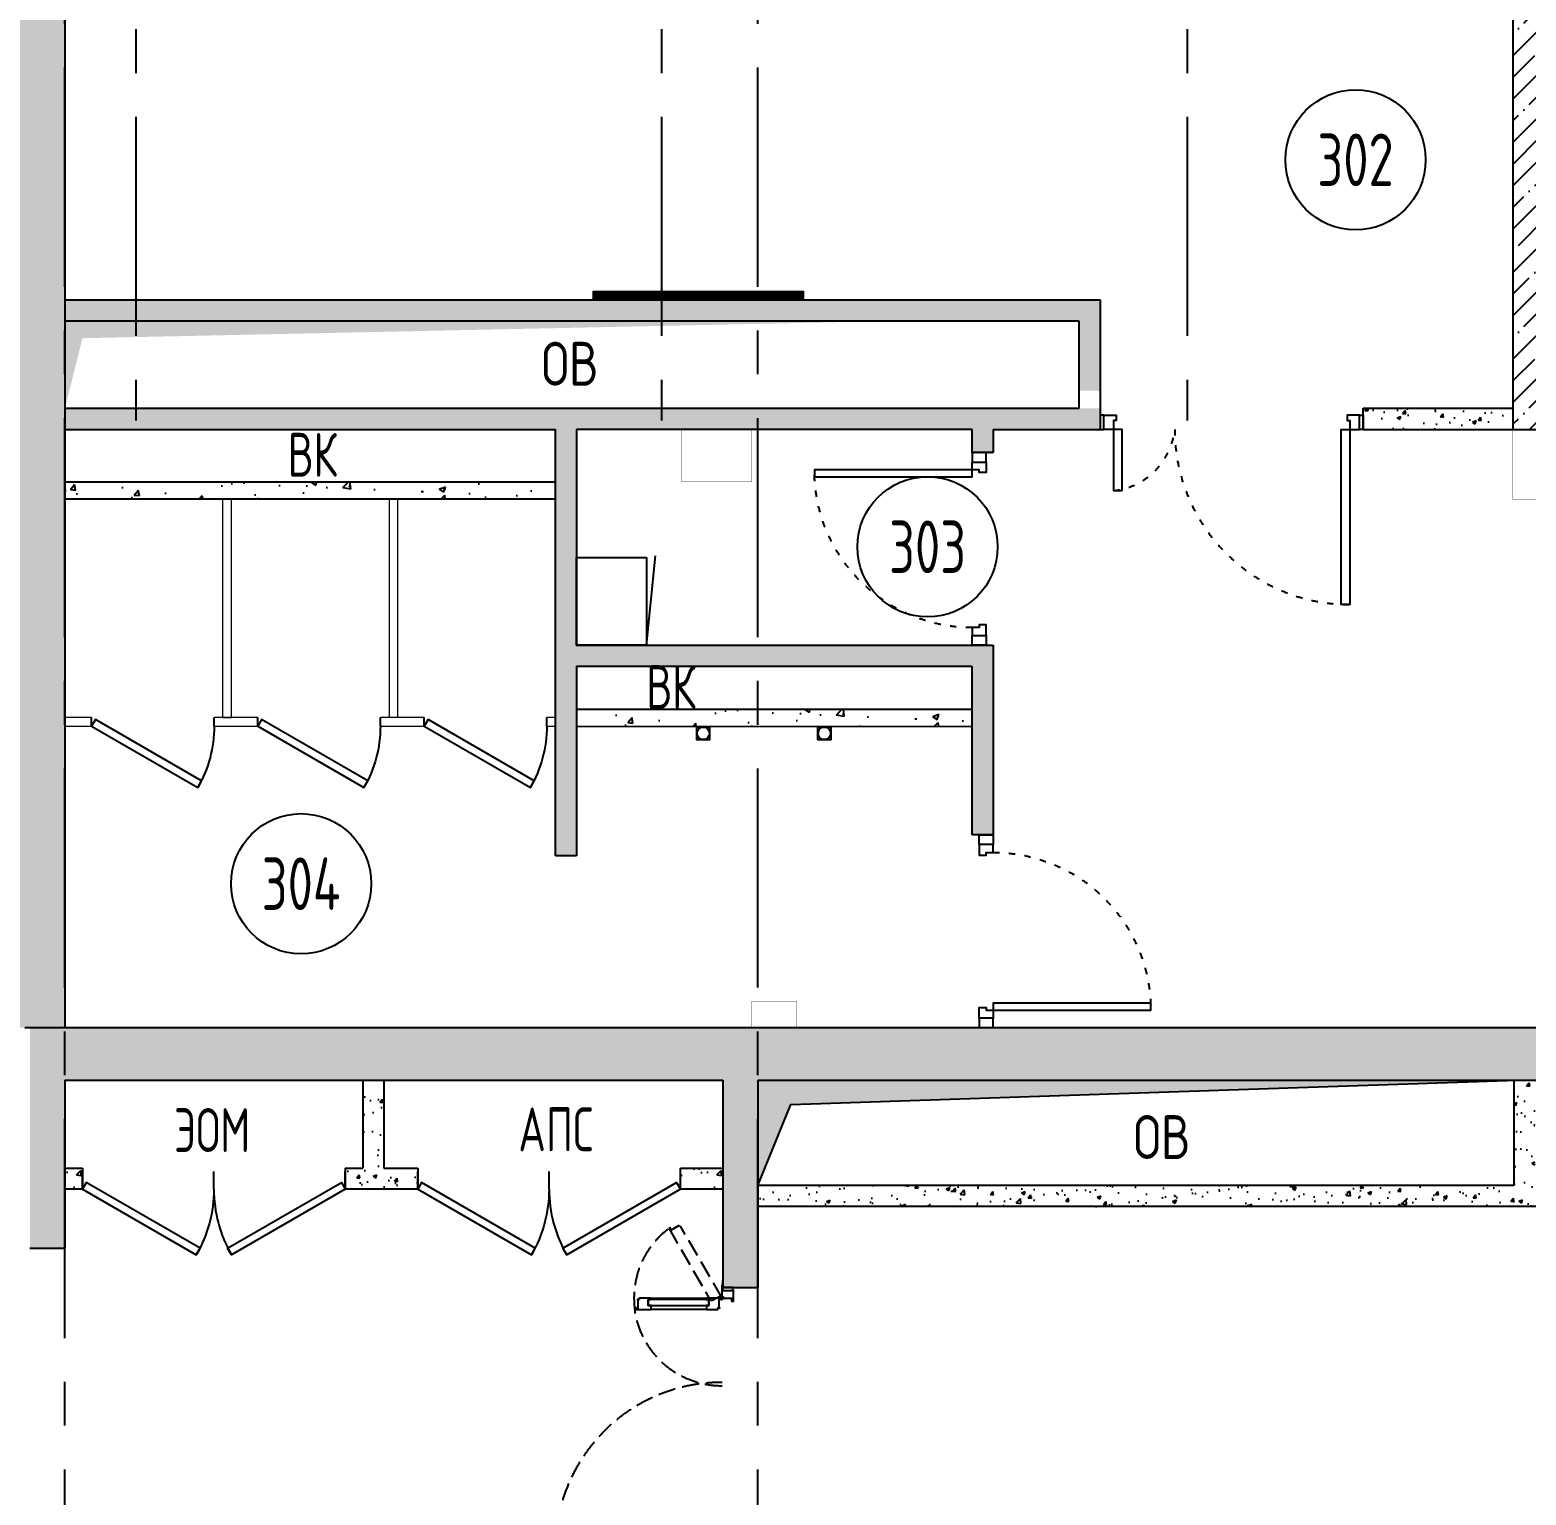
# Model space of a CAD drawing. Header units: millimetres. Extents: x -9318 to 9016603, y 0 to 838141.
# Drawn here: x 80797 to 89337, y 408905 to 417267 of the extents above; entities that cross this region are included whole.
import ezdxf
from ezdxf import colors
from ezdxf.entities.mleader import LeaderData, LeaderLine
from ezdxf.enums import TextEntityAlignment as Align
from ezdxf.math import Vec2, Vec3

# ---------------------------------------------------------------- set-up
doc = ezdxf.new("R2010")
doc.units = ezdxf.units.MM
for name, pattern in [('ACAD_ISO03W100', [30, 12, -18]), ('ADSK_Скрыто', [6, 3, -3]), ('CENTER', [2, 1.25, -0.25, 0.25, -0.25]), ('ГОСТ 2.303 4', [7, 5, -2, 0])]:
    doc.linetypes.add(name, pattern=pattern)
doc.layers.add('АР_Номер помещения', color=1, linetype='Continuous', lineweight=25)
doc.layers.add('ТХ_мебель передв', color=250, linetype='Continuous', lineweight=13)
doc.layers.add('ТХ_дозаторы', color=7, linetype='Continuous')
doc.layers.add('ТХ_обор_бытовое', color=14, linetype='Continuous')
doc.styles.add('ICOCPEUR', font='isocpeur.ttf')
doc.styles.add('ISOCPEUR', font='isocpeur.ttf', dxfattribs={"width": 0.7})
doc.linetypes.add('Ground1', pattern='A,12,[130,ltypeshp.shx,S=3,R=-150,X=0,Y=-2.598],3,[130,ltypeshp.shx,S=3,R=-150,X=0,Y=-2.598],3,[130,ltypeshp.shx,S=3,R=-150,X=0,Y=-2.598],0', length=18)
doc.linetypes.add('Ground2', pattern='A,12,[130,ltypeshp.shx,S=3,R=-210,X=0,Y=-2.598],3,[130,ltypeshp.shx,S=3,R=-210,X=0,Y=-2.598],3,[130,ltypeshp.shx,S=3,R=-210,X=0,Y=-2.598],0', length=18)
pattern_1 = [(50, (5759.64, 336407.27), (215.17805, -18.82564), [22.5, -247.5]), (355, (5759.64, 336407.27), (-41.6254, 225.65764), [18, -198]), (100.45144, (5777.57, 336405.7), (173.55265, 206.832), [19.12206, -210.34263]), (46.1842, (5759.64, 336467.27), (320.1724, -49.6558), [33.75, -371.25]), (96.63564, (5786.32, 336463.14), (280.3986, 292.2356), [28.6831, -315.5141]), (351.18416, (5759.64, 336467.27), (280.3986, 292.2356), [27, -297]), (21, (5789.64, 336452.27), (179.07212, -120.78567), [22.5, -247.5]), (326, (5789.64, 336452.27), (72.9946, 217.545), [18, -198]), (71.45144, (5804.56, 336442.2), (252.0667, 96.75935), [19.12206, -210.34263]), (37.5, (5759.64, 336407.274), (3.647957, 99.868156), [0, -195.6, 0, -201, 0, -198.75]), (7.5, (5759.64, 336407.27), (78.92086, 118.32351), [0, -114.6, 0, -191.1, 0, -75.75]), (327.5, (5692.74, 336407.274), (160.14673, -6.76646), [0, -75, 0, -234, 0, -310.5]), (317.5, (5662.74, 336407.27), (174.95585, 30.0315), [0, -97.5, 0, -155.4, 0, -220.5])]

# ---------------------------------------------------------------- blocks, each defined once
blk = doc.blocks.new('*U623')
at = {"color": 8}
for p, q in [((-700, 0), (-700, 50)), ((0, 0), (0, 50))]:
    blk.add_line(p, q, dxfattribs=at)
blk.add_lwpolyline([(0, 0), (-606.2, -350), (-628.1, -312.1), (-21.9, 37.9)], close=True, dxfattribs=at)
blk.add_arc((0, 0), 700, 180, 210, dxfattribs=at)
blk = doc.blocks.new('*U624')
at = {"color": 8}
for p, q in [((-700, 0), (-700, 50)), ((0, 0), (0, 50))]:
    blk.add_line(p, q, dxfattribs=at)
blk.add_lwpolyline([(0, 0), (-606.2, -350), (-628.1, -312.1), (-21.9, 37.9)], close=True, dxfattribs=at)
blk.add_arc((0, 0), 700, 180, 210, dxfattribs=at)
blk = doc.blocks.new('*U614')
at = {"color": 8}
for p, q in [((-700, 0), (-700, 50)), ((0, 0), (0, 50))]:
    blk.add_line(p, q, dxfattribs=at)
blk.add_lwpolyline([(0, 0), (-606.2, -350), (-628.1, -312.1), (-21.9, 37.9)], close=True, dxfattribs=at)
blk.add_arc((0, 0), 700, 180, 210, dxfattribs=at)
blk = doc.blocks.new('*U615')
at = {"color": 8}
for points in [[(-55, -80), (-55, 0), (-115, 0), (-115, -40), (-100, -40), (-100, -80), (-55, -80)], [(0, 0), (0, -80), (-55, -80), (-55, 0), (0, 0)], [(-1100, 0), (-1100, -80), (-1045, -80), (-1045, 0), (-1100, 0)], [(-1045, -80), (-1045, 0), (-985, 0), (-985, -40), (-1000, -40), (-1000, -80), (-1045, -80)]]:
    blk.add_lwpolyline(points, dxfattribs=at)
blk.add_lwpolyline([(-100, -80), (-100, -980), (-140, -980), (-140, -80)], close=True, dxfattribs=at)
at = {"color": 8, "linetype": 'ACAD_ISO03W100', "ltscale": 3}
blk.add_arc((-100, -80), 900, 180, 270, dxfattribs=at)
blk = doc.blocks.new('*U616')
at = {"color": 8}
blk.add_lwpolyline([(100, 80), (100, 980), (140, 980), (140, 80)], close=True, dxfattribs=at)
for points in [[(0, 0), (0, 80), (55, 80), (55, 0), (0, 0)], [(55, 80), (55, 0), (115, 0), (115, 40), (100, 40), (100, 80), (55, 80)], [(1045, 80), (1045, 0), (985, 0), (985, 40), (1000, 40), (1000, 80), (1045, 80)], [(1100, 0), (1100, 80), (1045, 80), (1045, 0), (1100, 0)]]:
    blk.add_lwpolyline(points, dxfattribs=at)
at = {"color": 8, "linetype": 'ACAD_ISO03W100', "ltscale": 3}
blk.add_arc((100, 80), 900, 0, 90, dxfattribs=at)
blk = doc.blocks.new('Полуторная_на лестницу')
at = {"color": 8}
for points in [[(75, 80), (75, 1080), (124.9, 1080), (124.9, 80)], [(1375.1, 430), (1375.1, 80), (1425, 80), (1425, 430)]]:
    blk.add_lwpolyline(points, close=True, dxfattribs=at)
for points in [[(0, 0), (0, 80), (20, 80), (20, 0), (0, 0)], [(20, 80), (20, 0), (90, 0), (90, 30), (75, 30), (75, 80), (20, 80)], [(1480, 80), (1480, 0), (1410, 0), (1410, 30), (1425, 30), (1425, 80), (1480, 80)], [(1500, 0), (1500, 80), (1480, 80), (1480, 0), (1500, 0)]]:
    blk.add_lwpolyline(points, dxfattribs=at)
at = {"color": 8, "linetype": 'ACAD_ISO03W100', "ltscale": 3}
for centre, radius, start, end in [((75, 80), 1000, 0, 90), ((1465.4, 39.6), 392.5, 95.90754, 174.09246)]:
    blk.add_arc(centre, radius, start, end, dxfattribs=at)
blk = doc.blocks.new('_DotSmall')
at = {"color": 8, "linetype": 'ByBlock', "const_width": 0.5}
blk.add_lwpolyline([(-0.0625, 0, 1), (0.0625, 0, 1)], format="xyb", close=True, dxfattribs=at)
blk = doc.blocks.new('*U478')
at = {"layer": 'АР_Номер помещения', "color": 8}
blk.add_circle((2236.3, -4020.5), 400, dxfattribs=at)
at = {"color": 8, "style": 'ISOCPEUR', "width": 0.7, "flags": 1}
blk.add_attdef('КАТЕГОРИЯ', (-499.2, -2092.2), '', height=250, dxfattribs=at)
at = {"layer": 'АР_Номер помещения', "color": 8, "style": 'ISOCPEUR', "width": 0.7}
blk.add_attdef('НОМЕР_ПОМЕЩЕНИЯ', text='', height=300, dxfattribs=at).set_placement((2236.3, -4020.5), align=Align.MIDDLE_CENTER)
blk = doc.blocks.new('*U479')
at = {"layer": 'АР_Номер помещения', "color": 8}
blk.add_circle((-16352.3, 704.6), 400, dxfattribs=at)
at = {"color": 8, "style": 'ISOCPEUR', "width": 0.7, "flags": 1}
blk.add_attdef('КАТЕГОРИЯ', (-499.2, -2092.2), '', height=250, dxfattribs=at)
at = {"layer": 'АР_Номер помещения', "color": 8, "style": 'ISOCPEUR', "width": 0.7}
blk.add_attdef('НОМЕР_ПОМЕЩЕНИЯ', text='', height=300, dxfattribs=at).set_placement((-16352.3, 704.6), align=Align.MIDDLE_CENTER)
blk = doc.blocks.new('*U480')
at = {"layer": 'АР_Номер помещения', "color": 8}
blk.add_circle((-21102.5, 2808.6), 400, dxfattribs=at)
at = {"color": 8, "style": 'ISOCPEUR', "width": 0.7, "flags": 1}
blk.add_attdef('КАТЕГОРИЯ', (-499.2, -2092.2), '', height=250, dxfattribs=at)
at = {"layer": 'АР_Номер помещения', "color": 8, "style": 'ISOCPEUR', "width": 0.7}
blk.add_attdef('НОМЕР_ПОМЕЩЕНИЯ', text='', height=300, dxfattribs=at).set_placement((-21102.5, 2808.6), align=Align.MIDDLE_CENTER)
blk = doc.blocks.new('*U1173')
at = {"color": 8}
for p, q in [((-750, 0), (-750, 100)), ((0, 0), (0, 100))]:
    blk.add_line(p, q, dxfattribs=at)
blk.add_lwpolyline([(0, 0), (-649.5, -375), (-671.4, -337.1), (-21.9, 37.9)], close=True, dxfattribs=at)
blk.add_arc((0, 0), 750, 180, 210, dxfattribs=at)
blk = doc.blocks.new('*U1174')
at = {"color": 8}
for p, q in [((-750, 0), (-750, 100)), ((0, 0), (0, 100))]:
    blk.add_line(p, q, dxfattribs=at)
blk.add_lwpolyline([(0, 0), (-649.5, -375), (-671.4, -337.1), (-21.9, 37.9)], close=True, dxfattribs=at)
blk.add_arc((0, 0), 750, 180, 210, dxfattribs=at)
blk = doc.blocks.new('*U713')
at = {"color": 8}
for p, q in [((-96, -61), (-860.9, -61)), ((-863, -125), (-94, -125)), ((-94, -1425), (-409.9, -1425)), ((-411.9, -1489), (-96, -1489))]:
    blk.add_line(p, q, dxfattribs=at)
at = {"color": 8, "linetype": 'ГОСТ 2.303 4', "ltscale": 20}
for points in [[(-65.8, -90.1), (-60.3, -84.4), (-53.1, -91.4), (-52, -90.3), (-54.2, -88.1), (-17.3, -50.4), (-10.9, -56.7), (-15.2, -61.2), (-9.5, -66.7), (-4, -61), (-683.5, 601.4), (-689.1, 595.7), (-683.4, 590.2), (-679, 594.6), (-672.5, 588.3), (-709.3, 550.5), (-711.5, 552.7), (-712.6, 551.5), (-705.5, 544.5), (-711, 538.8)], [(-241, -1899.4), (-247.9, -1895.5), (-252.9, -1904.1), (-254.2, -1903.3), (-252.7, -1900.7), (-298.4, -1874.3), (-302.9, -1882.1), (-297.5, -1885.3), (-301.5, -1892.2), (-308.4, -1888.2), (-71.4, -1477.7), (-64.5, -1481.7), (-59.5, -1473.1), (-58.1, -1473.9), (-59.6, -1476.5), (-14, -1502.9), (-9.4, -1495), (-14.9, -1491.9), (-10.9, -1485), (-4, -1489)]]:
    blk.add_lwpolyline(points, close=True, dxfattribs=at)
at = {"color": 8}
for points in [[(60, -12), (60, -80), (52, -80), (52, -63), (5.6, -63), (5.6, -66), (4, -66), (4, -56), (-4, -56), (-4, 12), (0, 12), (0, 4), (-2.5, 4), (-2.4, -17), (56.2, -17), (56.2, -12)], [(-953, -69), (-953, -61), (-860.9, -61), (-860.9, -68.1), (-876.9, -68.1), (-876.9, -104), (-863, -104), (-863, -125), (-929, -125), (-929, -117.1), (-939, -117), (-939, -115.5), (-935.9, -115.5), (-935.9, -62.7), (-945, -62.7), (-945, -69)], [(-80, -104), (-876.9, -104), (-876.9, -68.1), (-80, -68.1)], [(-4, -69), (-4, -61), (-96, -61), (-96, -68.1), (-80, -68.1), (-80, -104), (-94, -104), (-94, -125), (-27.9, -125), (-27.9, -117.1), (-17.9, -117), (-17.9, -115.5), (-21, -115.5), (-21, -62.7), (-11.9, -62.7), (-11.9, -69)], [(-501.9, -1432.9), (-501.9, -1425), (-409.9, -1425), (-409.9, -1446), (-425.9, -1446), (-425.9, -1481.9), (-411.9, -1481.9), (-411.9, -1489), (-478, -1489), (-478, -1481), (-487.9, -1481), (-487.9, -1479.4), (-484.9, -1479.4), (-484.9, -1426.7), (-494, -1426.7), (-494, -1432.9)], [(-425.9, -1446), (-80, -1446), (-80, -1481.9), (-425.9, -1481.9)], [(-4, -1481), (-4, -1489), (-96, -1489), (-96, -1481.9), (-80, -1481.9), (-80, -1446), (-94, -1446), (-94, -1425), (-27.9, -1425), (-27.9, -1432.9), (-17.9, -1433), (-17.9, -1434.5), (-21, -1434.5), (-21, -1487.3), (-11.9, -1487.3), (-11.9, -1481)], [(60, -1538), (60, -1470), (52, -1470), (52, -1487), (5.6, -1487), (5.6, -1484), (4, -1484), (4, -1494), (-4, -1494), (-4, -1562), (0, -1562), (0, -1554), (-2.5, -1554), (-2.4, -1533), (56.2, -1533), (56.2, -1538)]]:
    blk.add_lwpolyline(points, close=True, dxfattribs=at)
at = {"color": 8, "linetype": 'Ground2'}
blk.add_lwpolyline([(0, 38.9), (0, 0), (60, 0)], dxfattribs=at)
at = {"color": 8, "linetype": 'Ground1'}
blk.add_lwpolyline([(60, -1550), (0, -1550), (0, -1588.9)], dxfattribs=at)
at = {"color": 8, "linetype": 'ГОСТ 2.303 4', "ltscale": 20}
for centre, radius, start, end in [((-4, -61), 949, 135.72975, 180.1036), ((-4, -61), 949, 180, 270), ((-4, -1489), 502, 90, 172.67471), ((-4, -1489), 501.1, 172.67471, 232.66071)]:
    blk.add_arc(centre, radius, start, end, dxfattribs=at)
blk = doc.blocks.new('*U776')
at = {"color": 8}
for p, q in [((-750, 0), (-750, 100)), ((0, 0), (0, 100))]:
    blk.add_line(p, q, dxfattribs=at)
blk.add_lwpolyline([(0, 0), (-649.5, -375), (-671.4, -337.1), (-21.9, 37.9)], close=True, dxfattribs=at)
blk.add_arc((0, 0), 750, 180, 210, dxfattribs=at)
blk = doc.blocks.new('*U777')
at = {"color": 8}
for p, q in [((-750, 0), (-750, 100)), ((0, 0), (0, 100))]:
    blk.add_line(p, q, dxfattribs=at)
blk.add_lwpolyline([(0, 0), (-649.5, -375), (-671.4, -337.1), (-21.9, 37.9)], close=True, dxfattribs=at)
blk.add_arc((0, 0), 750, 180, 210, dxfattribs=at)
blk = doc.blocks.new('A$C3da1b1ea')
at = {"color": 8, "lineweight": 0}
blk.add_lwpolyline([(0, 0), (50, 0), (50, -1200), (0, -1200), (0, 0)], dxfattribs=at)
blk = doc.blocks.new('У101')
at = {"layer": 'ТХ_мебель передв', "color": 8, "const_width": 2}
blk.add_lwpolyline([(341447.9, -227857.8), (342147.9, -227857.8), (342147.9, -228257.8), (341447.9, -228257.8)], close=True, dxfattribs=at)
blk = doc.blocks.new('Шкаф для ПУИ 500х400')
at = {"color": 8}
blk.add_line((400, 0), (450, -510), dxfattribs=at)
blk.add_lwpolyline([(400, -500), (400, 0), (0, 0), (0, -500)], close=True, dxfattribs=at)
blk = doc.blocks.new('У226')
at = {"color": 8, "ltscale": 0.1, "const_width": 2}
blk.add_lwpolyline([(291837.1, -218416.9), (292137.1, -218416.9), (292137.1, -218816.9), (291837.1, -218816.9)], close=True, dxfattribs=at)
blk = doc.blocks.new('У240')
at = {"layer": 'ТХ_обор_бытовое', "color": 8, "lineweight": 0, "ltscale": 100, "transparency": 33554687, "const_width": 2}
blk.add_lwpolyline([(259065, 2931.5), (259065, 3191.5), (259215, 3191.5), (259215, 2931.5)], close=True, dxfattribs=at)
blk = doc.blocks.new('A$C500e89c7')
at = {"color": 8, "ltscale": 100}
blk.add_circle((-36.5, 37.3), 35.3, dxfattribs=at)
at = {"layer": 'ТХ_дозаторы', "color": 8, "ltscale": 100}
blk.add_lwpolyline([(-73, 74.7), (0, 74.7), (0, 0), (-73, 0)], close=True, dxfattribs=at)

msp = doc.modelspace()

# ---------------------------------------------------------------- hatches: boundary and pattern name
at = {"ltscale": 100}
h = msp.add_hatch(dxfattribs=at)
h.set_pattern_fill('ANSI35', color=256, scale=700)
h.set_pattern_definition([(45, (-887755.71, 501612.85), (-123.743687, 123.743687), []), (45, (-887631.97, 501612.85), (-123.743687, 123.743687), [218.75, -43.75, 0, -43.75])])
h.paths.add_polyline_path([(115197.1, 423057.96), (80697.1, 423057.96), (80697.1, 419092.96), (80697.1, 418892.96), (80697.1, 411572.96), (80797.1, 411572.96), (80797.1, 410315.44), (80997.1, 410315.44), (80997.1, 411272.96), (84752.1, 411272.96), (84752.1, 410090.44), (84952.1, 410090.44), (84952.1, 411272.96), (95649.1, 411272.96), (95649.1, 411572.96), (80997.1, 411572.96), (80997.1, 422757.96), (115197.1, 422757.96)])
h = msp.add_hatch(dxfattribs=at)
h.set_pattern_fill('ANSI35', color=256, scale=700)
h.set_pattern_definition([(45, (-884940.71, 513547.5), (-123.743687, 123.743687), []), (45, (-884816.97, 513547.5), (-123.743687, 123.743687), [218.75, -43.75, 0, -43.75])])
h.paths.add_polyline_path([(89562.1, 422757.96), (89262.1, 422757.96), (89262.1, 414987.6), (89562.1, 414987.6)])
h = msp.add_hatch(dxfattribs=at)
h.set_pattern_fill('AR-CONC', color=256, scale=30)
h.set_pattern_definition([(50, (5759.64, 336507.27), (215.17805, -18.82564), [22.5, -247.5]), (355, (5759.64, 336507.27), (-41.6254, 225.65764), [18, -198]), (100.45144, (5777.57, 336505.7), (173.55265, 206.832), [19.12206, -210.34263]), (46.1842, (5759.64, 336567.27), (320.1724, -49.6558), [33.75, -371.25]), (96.63564, (5786.32, 336563.14), (280.3986, 292.2356), [28.6831, -315.5141]), (351.18416, (5759.64, 336567.27), (280.3986, 292.2356), [27, -297]), (21, (5789.64, 336552.27), (179.07212, -120.78567), [22.5, -247.5]), (326, (5789.64, 336552.27), (72.9946, 217.545), [18, -198]), (71.45144, (5804.56, 336542.2), (252.0667, 96.75935), [19.12206, -210.34263]), (37.5, (5759.64, 336507.274), (3.647957, 99.868156), [0, -195.6, 0, -201, 0, -198.75]), (7.5, (5759.64, 336507.27), (78.92086, 118.32351), [0, -114.6, 0, -191.1, 0, -75.75]), (327.5, (5692.74, 336507.274), (160.14673, -6.76646), [0, -75, 0, -234, 0, -310.5]), (317.5, (5662.74, 336507.27), (174.95585, 30.0315), [0, -97.5, 0, -155.4, 0, -220.5])])
h.paths.add_polyline_path([(86906.64, 415725.74), (81402.03, 415725.74), (81402.03, 415605.74), (86786.64, 415605.74), (86786.64, 415207.6), (86906.64, 415207.6)])
h.paths.add_polyline_path([(81402.03, 415725.74), (80997.1, 415725.74), (80997.1, 415605.74), (81402.03, 415605.74)])
at = {"linetype": 'ADSK_Скрыто', "lineweight": 9}
msp.add_hatch(color=256, dxfattribs=at).paths.add_polyline_path([(80997.08, 415107.63), (81097.08, 415507.63), (85797.08, 415607.63), (80997.08, 415607.63)])
at = {"ltscale": 100}
h = msp.add_hatch(dxfattribs=at)
h.set_pattern_fill('AR-CONC', color=256, scale=30)
h.set_pattern_definition(pattern_1)
h.paths.add_polyline_path([(86294.39, 413755.99), (83917.42, 413755.99), (83917.42, 414987.6), (86174.51, 414987.6), (86174.82, 414847.13), (86294.82, 414847.42), (86294.51, 414987.6), (86906.57, 414987.6), (86906.7, 415107.6), (81149.83, 415107.67), (80997.1, 415107.67), (80997.1, 414987.72), (83797.42, 414987.6), (83797.42, 412553.69), (83912.56, 412553.69), (83917.42, 412558.55), (83917.42, 413635.99), (86174.43, 413635.99), (86174.82, 412672.93), (86294.82, 412672.98)])
h = msp.add_hatch(dxfattribs=at)
h.set_pattern_fill('AR-CONC', color=256, scale=30)
h.set_pattern_definition(pattern_1)
h.paths.add_polyline_path([(89262.1, 415107.6), (88406.62, 415107.6), (88406.64, 414987.6), (89262.1, 414987.6)])
h = msp.add_hatch(dxfattribs=at)
h.set_pattern_fill('AR-CONC', color=256, scale=2)
h.set_pattern_definition([(50, (-399102.3, 244239.42), (364.36934, -31.87817), [38.1, -419.1]), (355, (-399102.3, 244239.4), (-70.48684, 382.1137), [30.48, -335.28117]), (100.451445, (-399071.94, 244236.76), (293.8825, 350.2355), [32.38002, -356.1805]), (46.1842, (-399102.3, 244341), (542.1581, -84.08466), [57.15, -628.65]), (96.63556, (-399057.1, 244334), (474.80827, 494.85225), [48.57005, -534.2712]), (351.18415, (-399102.3, 244341), (474.80827, 494.85225), [45.71993, -502.91946]), (21, (-399051.5, 244315.62), (303.22878, -204.5304), [38.1, -419.1]), (326, (-399051.5, 244315.6), (123.60406, 368.37593), [30.48, -335.28]), (71.451445, (-399026.23, 244298.57), (426.83284, 163.84554), [32.38002, -356.17988]), (37.5, (-399102.3, 244239.42), (6.177207, 169.110078), [0, -331.216, 0, -340.36, 0, -336.55]), (7.5, (-399102.3, 244239.42), (133.639325, 200.36115), [0, -194.056, 0, -323.596, 0, -128.27]), (327.5, (-399215.59, 244239.42), (271.18119, -11.457488), [0, -127, 0, -396.24, 0, -525.78]), (317.5, (-399266.39, 244239.42), (296.25836, 50.85298), [0, -165.1, 0, -263.144, 0, -373.38])])
h.paths.add_polyline_path([(83797.42, 414689), (80997.1, 414688.75), (80997.09, 414588.75), (83797.42, 414589)])
h = msp.add_hatch(dxfattribs=at)
h.set_pattern_fill('AR-CONC', color=256, scale=2)
h.set_pattern_definition([(50, (-396285.35, 242941.27), (364.36934, -31.87817), [38.1, -419.1]), (355, (-396285.35, 242941.27), (-70.48684, 382.1137), [30.48, -335.28117]), (100.451445, (-396254.98, 242938.62), (293.8825, 350.2355), [32.38002, -356.1805]), (46.1842, (-396285.35, 243042.87), (542.1581, -84.08466), [57.15, -628.65]), (96.63556, (-396240.17, 243035.87), (474.80827, 494.85225), [48.57005, -534.2712]), (351.18415, (-396285.35, 243042.9), (474.80827, 494.85225), [45.71993, -502.91946]), (21, (-396234.55, 243017.47), (303.22878, -204.5304), [38.1, -419.1]), (326, (-396234.55, 243017.47), (123.60406, 368.37593), [30.48, -335.28]), (71.451445, (-396209.28, 243000.43), (426.83284, 163.84554), [32.38002, -356.17988]), (37.5, (-396285.35, 242941.27), (6.177207, 169.110078), [0, -331.216, 0, -340.36, 0, -336.55]), (7.5, (-396285.35, 242941.27), (133.639325, 200.36115), [0, -194.056, 0, -323.596, 0, -128.27]), (327.5, (-396398.63, 242941.27), (271.18119, -11.457488), [0, -127, 0, -396.24, 0, -525.78]), (317.5, (-396449.43, 242941.27), (296.25836, 50.85298), [0, -165.1, 0, -263.144, 0, -373.38])])
h.paths.add_polyline_path([(86174.53, 413390.85), (83917.42, 413390.61), (83917.41, 413290.61), (86174.57, 413290.85)])
h = msp.add_hatch(dxfattribs=at)
h.set_pattern_fill('AR-CONC', color=256, scale=30)
h.set_pattern_definition(pattern_1)
h.paths.add_polyline_path([(83010.47, 410771.75), (82817.1, 410771.75), (82817.1, 411272.96), (82697.1, 411272.96), (82697.1, 410771.75), (82597.21, 410771.75), (82596.99, 410651.75), (83010.23, 410651.75)])
msp.add_hatch(color=256, dxfattribs=at).paths.add_polyline_path([(89287.1, 411272.96), (84952.1, 411272.96), (84952.1, 410671.75), (85140.76, 411135.27)])
h = msp.add_hatch(dxfattribs=at)
h.set_pattern_fill('AR-CONC', color=256, scale=30)
h.set_pattern_definition(pattern_1)
h.paths.add_polyline_path([(89387.1, 410671.75), (89387.1, 410771.75), (89387.1, 411272.96), (89267.12, 411272.96), (89267.07, 410671.75), (84952.15, 410671.75), (84952.1, 410551.75), (89757.1, 410551.75), (89757.1, 411272.96), (89637.1, 411272.96), (89637.1, 410671.75)])
h = msp.add_hatch(dxfattribs=at)
h.set_pattern_fill('AR-CONC', color=256, scale=30)
h.set_pattern_definition(pattern_1)
h.paths.add_polyline_path([(81097.1, 410771.75), (80997.1, 410771.75), (80997.1, 410651.75), (81097.1, 410651.75)])
h = msp.add_hatch(dxfattribs=at)
h.set_pattern_fill('AR-CONC', color=256, scale=30)
h.set_pattern_definition([(50, (9414.64, 336407.27), (215.17805, -18.82564), [22.5, -247.5]), (355, (9414.64, 336407.27), (-41.6254, 225.65764), [18, -198]), (100.45144, (9432.57, 336405.7), (173.55265, 206.832), [19.12206, -210.34263]), (46.1842, (9414.64, 336467.27), (320.1724, -49.6558), [33.75, -371.25]), (96.63564, (9441.32, 336463.14), (280.3986, 292.2356), [28.6831, -315.5141]), (351.18416, (9414.64, 336467.27), (280.3986, 292.2356), [27, -297]), (21, (9444.64, 336452.27), (179.07212, -120.78567), [22.5, -247.5]), (326, (9444.64, 336452.27), (72.9946, 217.545), [18, -198]), (71.45144, (9459.56, 336442.2), (252.0667, 96.75935), [19.12206, -210.34263]), (37.5, (9414.64, 336407.274), (3.647957, 99.868156), [0, -195.6, 0, -201, 0, -198.75]), (7.5, (9414.64, 336407.27), (78.92086, 118.32351), [0, -114.6, 0, -191.1, 0, -75.75]), (327.5, (9347.74, 336407.274), (160.14673, -6.76646), [0, -75, 0, -234, 0, -310.5]), (317.5, (9317.74, 336407.27), (174.95585, 30.0315), [0, -97.5, 0, -155.4, 0, -220.5])])
h.paths.add_polyline_path([(84752.1, 410771.75), (84510.35, 410771.75), (84510.35, 410651.75), (84752.1, 410651.75)])

# ---------------------------------------------------------------- linework, layer by layer
at = {"linetype": 'CENTER', "ltscale": 1000}
for p, q in [((81402.03, 470770.43), (81402.03, 415038.08)), ((84402.03, 470770.43), (84402.03, 415038.08)), ((87402.03, 470770.43), (87402.03, 415038.08)), ((80997.1, 389801.69), (80997.1, 424109.16)), ((84952.1, 389801.69), (84952.1, 424109.16)), ((51268.34, 411572.96), (134865.51, 411572.96))]:
    msp.add_line(p, q, dxfattribs=at)
at = {"ltscale": 100}
for p, q in [((80997.1, 422757.96), (80997.1, 411572.96)), ((89262.1, 422757.96), (89262.1, 414987.6)), ((86906.64, 415725.74), (86906.64, 414987.6)), ((86786.64, 415107.6), (86786.64, 415605.74)), ((89262.1, 414987.6), (89562.1, 414987.6)), ((80997.1, 411572.96), (95649.1, 411572.96)), ((80997.1, 411272.96), (80997.1, 410315.44)), ((80997.1, 411272.96), (84752.1, 411272.96)), ((84752.1, 411272.96), (84752.1, 410090.44)), ((84952.1, 411272.96), (95649.1, 411272.96)), ((84952.1, 411272.96), (84952.1, 410090.44)), ((89267.1, 411272.96), (89267.1, 410671.75)), ((89267.1, 410671.75), (84952.1, 410671.75)), ((89757.1, 410551.75), (84952.1, 410551.75)), ((80797.1, 410315.44), (80997.1, 410315.44)), ((84752.1, 410090.44), (84952.1, 410090.44))]:
    msp.add_line(p, q, dxfattribs=at)
at = {"const_width": 50}
msp.add_lwpolyline([(85212.22, 415750.74), (84012.22, 415750.74)], dxfattribs=at)
at = {"ltscale": 100}
for points in [[(80997.1, 415725.74), (86906.64, 415725.74)], [(86786.64, 415605.74), (80997.1, 415605.74)], [(80997.1, 415107.6), (86786.64, 415107.6)], [(88406.64, 414987.6), (88406.62, 415107.6)], [(88406.62, 415107.6), (89262.1, 415107.6)], [(80997.1, 414987.6), (83797.42, 414987.6)], [(83797.42, 412553.69), (83797.42, 414987.6)], [(83917.42, 414987.66), (86174.51, 414987.66)], [(83917.42, 414987.6), (83917.42, 413755.99)], [(86174.82, 414855.99), (86174.51, 414987.6)], [(86294.51, 414987.6), (86294.82, 414856.28)], [(86294.51, 414987.6), (86906.64, 414987.6)], [(88406.64, 414987.6), (89262.1, 414987.6)], [(86294.82, 414856.28), (86174.82, 414855.99)], [(80997.1, 414688.75), (83797.42, 414688.75)], [(83797.42, 414588.75), (80997.1, 414588.75)], [(83917.42, 413755.99), (86294.38, 413755.99)], [(86294.38, 413755.99), (86294.82, 412672.98)], [(83917.42, 413635.99), (83917.42, 412553.69)], [(83917.42, 413635.99), (86174.43, 413635.99)], [(86174.82, 412672.93), (86174.82, 413635.99)], [(83917.42, 413390.61), (86174.53, 413390.85)], [(86174.57, 413290.85), (83917.42, 413290.61)], [(86294.82, 412672.98), (86174.82, 412672.93)], [(83917.42, 412553.69), (83797.42, 412553.69)], [(82697.1, 411272.96), (82697.1, 410771.75)], [(82817.1, 411272.96), (82817.1, 410771.75)], [(84952.1, 410671.75), (85140.76, 411135.27), (89287.1, 411272.96)], [(80997.1, 410771.75), (81097.1, 410771.75)], [(81097.1, 410771.75), (81097.1, 410651.75)], [(82597.1, 410771.75), (82697.1, 410771.75)], [(83010.35, 410771.75), (83010.35, 410651.75), (82597.1, 410651.75)], [(82597.1, 410771.75), (82597.1, 410651.75)], [(82817.1, 410771.75), (83010.35, 410771.75)], [(84510.35, 410771.75), (84752.1, 410771.75)], [(84752.1, 410651.75), (84510.35, 410651.75), (84510.35, 410771.75)], [(81097.1, 410651.75), (80997.1, 410651.75)]]:
    msp.add_lwpolyline(points, dxfattribs=at)
at = {"lineweight": 0}
for points in [[(81947.1, 414588.75), (81897.1, 414588.75), (81897.1, 413343.75), (81947.1, 413343.75)], [(81148.9, 413293.75), (81148.9, 413343.75), (80997.1, 413343.75), (80997.1, 413293.75)], [(82097.42, 413293.75), (82097.42, 413343.75), (81848.9, 413343.75), (81848.9, 413293.75)], [(83047.42, 413293.75), (83047.42, 413343.75), (82797.42, 413343.75), (82797.42, 413293.75)], [(83797.42, 413293.75), (83797.42, 413343.75), (83747.42, 413343.75), (83747.42, 413293.75)]]:
    msp.add_lwpolyline(points, close=True, dxfattribs=at)
msp.add_lwpolyline([(82897.42, 413343.75), (82897.42, 414588.75), (82847.42, 414588.75), (82847.42, 413343.75)], dxfattribs=at)

# ---------------------------------------------------------------- block references
ref = msp.add_blockref('*U478', (86127.25, 420546.18))
ref.add_attrib('НОМЕР_ПОМЕЩЕНИЯ', '302', dxfattribs={"layer": 'АР_Номер помещения', "color": 8, "height": 300, "style": 'ISOCPEUR', "width": 0.7}).set_placement((88363.55, 416525.71), align=Align.MIDDLE_CENTER)
at = {"lineweight": 0, "rotation": 90}
msp.add_blockref('A$C3da1b1ea', (84012.22, 415725.74), dxfattribs=at)
for name, p, rotation in [('Полуторная_на лестницу', (88406.64, 415067.6), 180), ('У226', (303334.28, 706824.67), 270), ('У240', (88106.53, 152508.01), 90)]:
    msp.add_blockref(name, p, dxfattribs=dict(rotation=rotation))
for name, p in [('У101', (-252185.81, 642845.38)), ('*U1173', (82597.1, 410651.75)), ('*U776', (84510.35, 410651.75))]:
    msp.add_blockref(name, p)
at = {"xscale": -1}
for name, p, rotation in [('*U616', (86254.82, 414855.99), 90), ('Шкаф для ПУИ 500х400', (83917.42, 413755.94), 180), ('*U615', (86214.82, 411572.96), 90), ('*U713', (84752.1, 408540.44), 180)]:
    msp.add_blockref(name, p, dxfattribs=dict(at, rotation=rotation))
ref = msp.add_blockref('*U480', (107023.28, 411508.42))
ref.add_attrib('НОМЕР_ПОМЕЩЕНИЯ', '303', dxfattribs={"layer": 'АР_Номер помещения', "color": 8, "height": 300, "style": 'ISOCPEUR', "width": 0.7}).set_placement((85920.82, 414317.05), align=Align.MIDDLE_CENTER)
at = {"lineweight": 30, "xscale": -1}
for name, p in [('*U614', (81148.9, 413293.75)), ('*U624', (82097.42, 413293.75)), ('*U623', (83047.42, 413293.75))]:
    msp.add_blockref(name, p, dxfattribs=at)
at = {"ltscale": 100}
for p in [(84677.01, 413215.44), (85368.28, 413215.44)]:
    msp.add_blockref('A$C500e89c7', p, dxfattribs=at)
ref = msp.add_blockref('*U479', (98697.44, 411689.64))
ref.add_attrib('НОМЕР_ПОМЕЩЕНИЯ', '304', dxfattribs={"layer": 'АР_Номер помещения', "color": 8, "height": 300, "style": 'ISOCPEUR', "width": 0.7}).set_placement((82345.14, 412394.27), align=Align.MIDDLE_CENTER)
at = {"xscale": -1}
for name, p in [('*U1174', (81097.1, 410651.75)), ('*U777', (83010.35, 410651.75))]:
    msp.add_blockref(name, p, dxfattribs=at)

# ---------------------------------------------------------------- texts
at = {"ltscale": 100, "char_height": 250, "attachment_point": 5, "line_spacing_factor": 0.7, "style": 'ICOCPEUR'}
for s, insert in [('\\A1;{\\W0.8;ОВ}', (83879.23, 415361.97)), ('\\A1;{\\W0.7;ВК}', (82409.26, 414842.39)), ('\\A1;{\\W0.7;ВК}', (84456.39, 413516.42)), ('\\A1;{\\W0.8;ОВ}', (87257.89, 410948.54))]:
    msp.add_mtext(s, dxfattribs=dict(at, insert=insert))
at = {"ltscale": 100, "char_height": 250, "attachment_point": 5, "style": 'ICOCPEUR'}
for s, insert in [('\\A1;{\\W0.7;АПС}', (83799.91, 410992.31)), ('\\A1;{\\W0.7;ЭОМ}', (81837.45, 410988.27))]:
    msp.add_mtext(s, dxfattribs=dict(at, insert=insert))

# ---------------------------------------------------------------- leaders
ml = msp.add_multileader_mtext('Standard')
ml.set_content('+13,200', color=8, style='ISOCPEUR')
ml.set_leader_properties(color=8, linetype='Continuous', lineweight=-1)
ml.set_arrow_properties(name='DOTSMALL')
ml.build(insert=Vec2(0, 0))
ml.multileader.update_dxf_attribs({"has_text_frame": 1, "text_left_attachment_type": 4, "text_right_attachment_type": 4, "dogleg_length": 100, "arrow_head_size": 180})
ctx = ml.context
ctx.base_point, ctx.char_height, ctx.arrow_head_size, ctx.landing_gap_size, ctx.plane_origin = Vec3(93068.63, 826103.47), 250, 180, 50, Vec3(90907.41, 825512.23)
ctx.left_attachment, ctx.right_attachment = 4, 4
notes = []
notes.append((ctx, [(0, (0, 0, 0), (0, 0), (1, 0), 1, [])]))
ctx.mtext.insert, ctx.mtext.width, ctx.mtext.line_spacing_style, ctx.mtext.flow_direction = Vec3(93118.63, 826436.81), 852.697, 2, 5
ml = msp.add_multileader_mtext('Standard')
ml.set_content('+11,550', color=8, style='ISOCPEUR')
ml.set_leader_properties(color=8, linetype='Continuous', lineweight=-1)
ml.set_arrow_properties(name='DOTSMALL')
ml.build(insert=Vec2(0, 0))
ml.multileader.update_dxf_attribs({"has_text_frame": 1, "text_left_attachment_type": 4, "text_right_attachment_type": 4, "dogleg_length": 100, "arrow_head_size": 180})
ctx = ml.context
ctx.base_point, ctx.char_height, ctx.arrow_head_size, ctx.landing_gap_size, ctx.plane_origin = Vec3(88068.63, 825358.47), 250, 180, 50, Vec3(85907.41, 824767.23)
ctx.left_attachment, ctx.right_attachment = 4, 4
notes.append((ctx, [(0, (0, 0, 0), (0, 0), (1, 0), 1, [])]))
ctx.mtext.insert, ctx.mtext.width, ctx.mtext.line_spacing_style, ctx.mtext.flow_direction = Vec3(88118.63, 825691.81), 852.697, 2, 5
ml = msp.add_multileader_mtext('Standard')
ml.set_content('+13,700', color=8, style='ISOCPEUR')
ml.set_leader_properties(color=8, linetype='Continuous', lineweight=-1)
ml.set_arrow_properties(name='DOTSMALL')
ml.build(insert=Vec2(0, 0))
ml.multileader.update_dxf_attribs({"has_text_frame": 1, "text_left_attachment_type": 4, "text_right_attachment_type": 4, "dogleg_length": 100, "arrow_head_size": 180})
ctx = ml.context
ctx.base_point, ctx.char_height, ctx.arrow_head_size, ctx.landing_gap_size, ctx.plane_origin = Vec3(118053.07, 658154.33), 250, 180, 50, Vec3(117803.7, 657493.51)
ctx.left_attachment, ctx.right_attachment = 4, 4
notes.append((ctx, [(0, (0, 0, 0), (0, 0), (1, 0), 1, [])]))
ctx.mtext.insert, ctx.mtext.width, ctx.mtext.line_spacing_style, ctx.mtext.flow_direction = Vec3(118103.07, 658487.66), 852.697, 2, 5
ml = msp.add_multileader_mtext('Standard')
ml.set_content('+15,850', color=8, style='ISOCPEUR')
ml.set_leader_properties(color=8, linetype='Continuous', lineweight=-1)
ml.set_arrow_properties(name='DOTSMALL')
ml.build(insert=Vec2(0, 0))
ml.multileader.update_dxf_attribs({"has_text_frame": 1, "text_left_attachment_type": 4, "text_right_attachment_type": 4, "dogleg_length": 100, "arrow_head_size": 180})
ctx = ml.context
ctx.base_point, ctx.char_height, ctx.arrow_head_size, ctx.landing_gap_size, ctx.plane_origin = Vec3(116043.29, 652621.27), 250, 180, 50, Vec3(116522.41, 649668.82)
ctx.left_attachment, ctx.right_attachment = 4, 4
notes.append((ctx, [(0, (0, 0, 0), (0, 0), (1, 0), 1, [])]))
ctx.mtext.insert, ctx.mtext.width, ctx.mtext.line_spacing_style, ctx.mtext.flow_direction = Vec3(116093.29, 652954.61), 852.697, 2, 5
ml = msp.add_multileader_mtext('Standard')
ml.set_content('+9,800', color=8, style='ISOCPEUR')
ml.set_leader_properties(color=8, linetype='Continuous', lineweight=-1)
ml.set_arrow_properties(name='DOTSMALL')
ml.build(insert=Vec2(0, 0))
ml.multileader.update_dxf_attribs({"has_text_frame": 1, "text_left_attachment_type": 4, "text_right_attachment_type": 4, "dogleg_length": 100, "arrow_head_size": 180})
ctx = ml.context
ctx.base_point, ctx.char_height, ctx.arrow_head_size, ctx.landing_gap_size, ctx.plane_origin = Vec3(118053.07, 538154.33), 250, 180, 50, Vec3(117803.7, 537493.51)
ctx.left_attachment, ctx.right_attachment = 4, 4
notes.append((ctx, [(0, (0, 0, 0), (0, 0), (1, 0), 1, [])]))
ctx.mtext.insert, ctx.mtext.width, ctx.mtext.line_spacing_style, ctx.mtext.flow_direction = Vec3(118103.07, 538487.66), 852.697, 2, 5
ml = msp.add_multileader_mtext('Standard')
ml.set_content('+11,750', color=8, style='ISOCPEUR')
ml.set_leader_properties(color=8, linetype='Continuous', lineweight=-1)
ml.set_arrow_properties(name='DOTSMALL')
ml.build(insert=Vec2(0, 0))
ml.multileader.update_dxf_attribs({"has_text_frame": 1, "text_left_attachment_type": 4, "text_right_attachment_type": 4, "dogleg_length": 100, "arrow_head_size": 180})
ctx = ml.context
ctx.base_point, ctx.char_height, ctx.arrow_head_size, ctx.landing_gap_size, ctx.plane_origin = Vec3(116043.29, 532621.27), 250, 180, 50, Vec3(116522.41, 529668.82)
ctx.left_attachment, ctx.right_attachment = 4, 4
notes.append((ctx, [(0, (0, 0, 0), (0, 0), (1, 0), 1, [])]))
ctx.mtext.insert, ctx.mtext.width, ctx.mtext.line_spacing_style, ctx.mtext.flow_direction = Vec3(116093.29, 532954.61), 852.697, 2, 5
ml = msp.add_multileader_mtext('Standard')
ml.set_content('+7,850', color=8, style='ISOCPEUR')
ml.set_leader_properties(color=8, linetype='Continuous', lineweight=-1)
ml.set_arrow_properties(name='DOTSMALL')
ml.build(insert=Vec2(0, 0))
ml.multileader.update_dxf_attribs({"has_text_frame": 1, "text_left_attachment_type": 4, "text_right_attachment_type": 4, "dogleg_length": 100, "arrow_head_size": 180})
ctx = ml.context
ctx.base_point, ctx.char_height, ctx.arrow_head_size, ctx.landing_gap_size, ctx.plane_origin = Vec3(82569.71, 434646.78), 250, 180, 50, Vec3(82488.32, 433379.22)
ctx.left_attachment, ctx.right_attachment = 4, 4
notes.append((ctx, [(0, (0, 0, 0), (0, 0), (1, 0), 1, [])]))
ctx.mtext.insert, ctx.mtext.width, ctx.mtext.line_spacing_style, ctx.mtext.flow_direction = Vec3(82619.71, 434980.11), 595.5678, 2, 5
for ctx, leaders in notes:
    for number, flags, end, landing, length, lines in leaders:
        leader = LeaderData()
        leader.index, (leader.has_last_leader_line, leader.has_dogleg_vector, leader.attachment_direction) = number, flags
        leader.last_leader_point, leader.dogleg_vector, leader.dogleg_length = Vec3(end), Vec3(landing), length
        for number, points, colour, breaks in lines:
            line = LeaderLine()
            line.index, line.vertices, line.color, line.breaks = number, Vec3.list(points), colors.encode_raw_color(colour), breaks
            leader.lines.append(line)
        ctx.leaders.append(leader)

doc.saveas('drawing.dxf')
